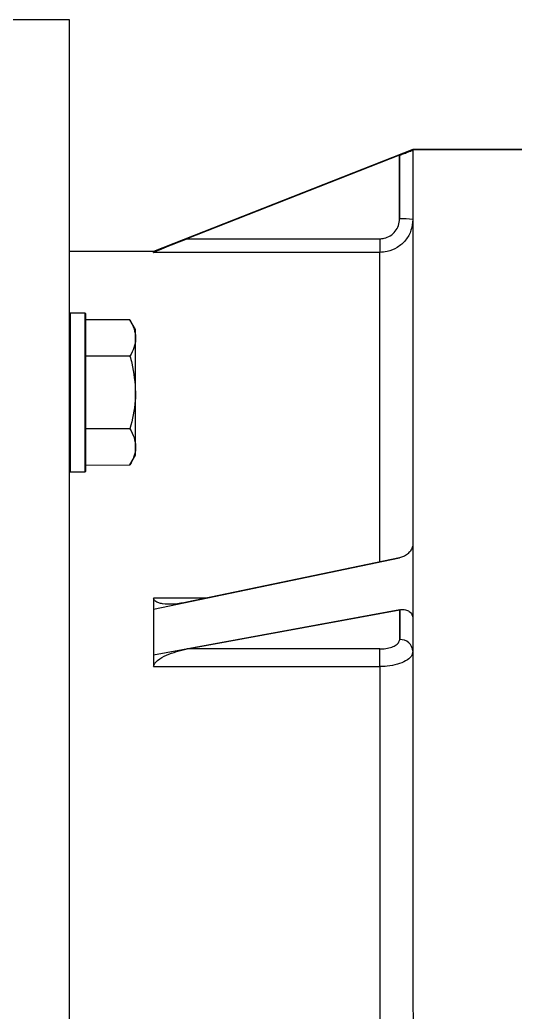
# Model space of a CAD drawing. Header units: millimetres. Extents: x 441156 to 441876, y 4514765 to 4515211.
# Drawn here: x 441241.8751 to 441241.9533, y 4514792.8756 to 4514793.0324 of the extents above; entities that cross this region are included whole.
import ezdxf

# ---------------------------------------------------------------- set-up
doc = ezdxf.new("R2010")
doc.units = ezdxf.units.MM
doc.layers.add('-LYNKA_PISCINA', color=7, linetype='Continuous', lineweight=18)
doc.layers.add('05 ESQUEMAS HIDRAULICOS nuevos_dwg _6_', color=7, linetype='Continuous', lineweight=18, true_color=0x767676)

# ---------------------------------------------------------------- blocks, each defined once
blk = doc.blocks.new('05 ESQUEMAS HIDRAULICOS nuevos_dwg_A$C47CE04E0-V10-01_ARQ_CUARTO DEPURADORA')
at = {"layer": '-LYNKA_PISCINA', "lineweight": 25}
for p, q in [((89.91889820627019, 72.39722392129762), (89.91889820627019, 77.07567742633682)), ((86.14404664567749, 75.50887024569374), (85.47890053323547, 75.50887024569374)), ((86.14404664567749, 74.41190487313133), (85.47890053323547, 74.41190487313133))]:
    blk.add_line(p, q, dxfattribs=at)
at = {"layer": '-LYNKA_PISCINA', "lineweight": 25, "flags": 128}
for points in [[(85.22890077165407, 80.59122345018253), (83.72889624170105, 80.59122345018253), (83.72889624170105, 50.5912222580896), (85.22890077165407, 50.5912222580896)], [(86.50095925859254, 77.0912230627523), (90.418897729433, 78.63122305440766), (95.37889824441713, 78.63122305440766), (90.418897729433, 78.63122305440766)]]:
    blk.add_lwpolyline(points, close=True, dxfattribs=at)
for points in [[(90.418897729433, 78.63122305440766), (90.418897729433, 78.61476621198517), (90.418897729433, 72.67016700076921), (90.418897729433, 71.53582243788107), (90.418897729433, 59.64662327039105), (90.418897729433, 58.5122787075029), (90.418897729433, 52.56767949628694), (90.418897729433, 52.55122265386444)], [(90.21890030435365, 78.54471436309677), (90.21890030435365, 77.58224687147008), (90.21890030435365, 78.54471436309677), (87.00542913011354, 77.28238707947597), (89.91889820627019, 77.28238707947597), (89.91889820627019, 77.07567742633682), (86.50095925859254, 77.07567742633682), (86.50095925859254, 77.0912230627523), (85.22890077165407, 77.0912230627523)], [(85.22890077165407, 73.7703875319944), (85.23889647058289, 73.76038736271722), (85.46889887384216, 73.76038736271722), (85.47890053323547, 73.7703875319944), (85.47890053323547, 74.96038755941255), (85.47890053323547, 76.15038758683067), (85.46889887384216, 76.16038775610787), (85.23889647058289, 76.16038775610787), (85.22890077165407, 76.15038758683067)], [(85.23889647058289, 76.16038775610787), (85.23889647058289, 74.96038755941255), (85.23889647058289, 73.76038736271722)], [(85.46889887384216, 73.76038736271722), (85.46889887384216, 74.96038755941255), (85.46889887384216, 76.16038775610787)], [(85.47890053323547, 73.86342218685016), (86.14404664567749, 73.86342218685016), (86.22889981797974, 74.0103878693567), (86.22889981797974, 74.13766390251976), (86.22889981797974, 74.96038755941255), (86.22889981797974, 75.78311196136339), (86.22889981797974, 75.91038799452645), (86.14404664567749, 76.05735293197498), (85.47890053323547, 76.05735293197498)], [(86.50095925859254, 71.68529449570043), (90.21890030435365, 72.45971194076401), (87.00542913011354, 71.79037226903301)], [(87.2970508151416, 71.85111424493653), (86.50095925859254, 71.85111424493653), (86.50095925859254, 70.81578603553635), (89.91889820627019, 70.81578603553635), (89.91889820627019, 60.36665967273576), (89.91889820627019, 60.09920804369313), (87.00542913011354, 60.09920804369313), (90.21890030435365, 59.50622005927426), (90.21890030435365, 59.95834662186962)], [(89.91889820627019, 70.81578603553635), (89.91889820627019, 71.08323766457897), (87.00542913011354, 71.08323766457897), (90.21890030435365, 71.67622564899784), (90.21890030435365, 71.22409908640249), (90.21890030435365, 71.67622564899784), (86.50095925859254, 70.99014564025265)]]:
    blk.add_lwpolyline(points, dxfattribs=at)
at = {"layer": '-LYNKA_PISCINA', "lineweight": 25}
for centre, radius, start, end in [((90.26883789326143, 76.14429848635156), 1.438815249102867, 84.01350604054257, 91.98898909086245), ((90.22991808083842, 71.03502848449894), 0.189391351182777, 3.778575133105407, 93.33504513079984)]:
    blk.add_arc(centre, radius, start, end, dxfattribs=at)
for points, knots in [([(90.21890030435365, 78.54471436309677), (90.2426906389074, 78.55397482704461), (90.29030186824112, 78.57250765060627), (90.35307723265615, 78.59576596566376), (90.3978721920289, 78.61110748457025), (90.4169485134414, 78.61611642036817), (90.41844013096996, 78.61508318726321), (90.418897729433, 78.61476621198517)], [0, 0, 0, 0, 0.2354922274805872, 0.4712869599866861, 0.6976752921635844, 0.9072528184987536, 0.9999999999999999, 0.9999999999999999, 0.9999999999999999, 0.9999999999999999]), ([(90.21890030435365, 78.54471436309677), (90.2426906389074, 78.55397482704461), (90.29030186824112, 78.57250765060627), (90.35307723265615, 78.59576596566376), (90.3978721920289, 78.61110748457025), (90.4169485134414, 78.61611642036817), (90.41844013096996, 78.61508318726321), (90.418897729433, 78.61476621198517)], [0, 0, 0, 0, 0.2354922274805872, 0.4712869599866861, 0.6976752921635844, 0.9072528184987536, 0.9999999999999999, 0.9999999999999999, 0.9999999999999999, 0.9999999999999999]), ([(89.91889820627019, 77.28238707947597), (89.94100028680893, 77.28383922004923), (89.99672457813611, 77.28750039141333), (90.08107419086755, 77.32341988555062), (90.1572136548547, 77.39123321596759), (90.20894841903636, 77.4811021372378), (90.21558301127543, 77.54853198066571), (90.21890030435365, 77.58224687147008)], [0, 0, 0, 0, 0.1411278588881508, 0.3558149156717099, 0.5705373459123877, 0.7852688698206088, 1, 1, 1, 1]), ([(90.418897729433, 77.57526716756684), (90.41336852326775, 77.51909492030856), (90.40231007673162, 77.40675007829137), (90.31609012728143, 77.25701959751954), (90.18918971300722, 77.14403833050768), (90.04860761761661, 77.08419815071056), (89.95573424057913, 77.07809721756176), (89.91889820627019, 77.07567742633682)], [0, 0, 0, 0, 0.2147233334136742, 0.429447995178808, 0.6441688397524774, 0.8588679636169196, 1, 1, 1, 1]), ([(86.50095925859256, 77.07567742633682), (86.5019476983463, 77.07653218849698), (86.5041705242141, 77.07845439714266), (86.52496424001906, 77.08825457392606), (86.5845759513084, 77.11402696508112), (86.7476117910373, 77.18061645304923), (86.90062185577797, 77.24101553324319), (87.00542913011354, 77.28238707947597)], [0, 0, 0, 0, 0.04453904795655657, 0.1001604271278103, 0.1944961332606702, 0.4482541728035575, 1, 1, 1, 1]), ([(86.14404664567749, 76.05735293197498), (86.1677610522981, 76.01281484157634), (86.2156248197456, 75.92292177212276), (86.22444809188458, 75.82999671207587), (86.22889981797974, 75.78311196136339)], [0, 0, 0, 0, 0.4954563312757466, 1, 1, 1, 1]), ([(86.22889981797974, 75.78311196136339), (86.22879748306339, 75.77661131882424), (86.22802256349827, 75.72738593935905), (86.20950332533151, 75.63456823913015), (86.16599848967198, 75.55102488532599), (86.14404664567749, 75.50887024569374)], [0, 0, 0, 0, 0.07009476879643543, 0.5307846988594124, 1, 1, 1, 1]), ([(86.14404664567749, 75.50887024569374), (86.15403521576684, 75.47329033808849), (86.20415899892788, 75.29474630648593), (86.21789838781035, 75.10906591964576), (86.22889981797974, 74.96038755941255)], [0, 0, 0, 0, 0.1992780564318062, 1, 1, 1, 1]), ([(86.22889981797974, 74.96038755941255), (86.22803689207592, 74.91906851697213), (86.22416128261598, 74.73349467912098), (86.17908581267363, 74.55255631145683), (86.14404664567749, 74.41190487313133)], [0, 0, 0, 0, 0.2226555365716513, 1, 1, 1, 1]), ([(86.14404664567749, 74.41190487313133), (86.16776104976944, 74.36736688738904), (86.21562459173205, 74.27747444306532), (86.22444802879953, 74.18454875706512), (86.22889981797974, 74.13766390251976)], [0, 0, 0, 0, 0.495458612538302, 1, 1, 1, 1]), ([(86.22889981797974, 74.13766390251976), (86.22879747346389, 74.1311632210588), (86.2280224299648, 74.08193429203295), (86.20950389710559, 73.9891229275828), (86.16599853942861, 73.9055774751459), (86.14404664567749, 73.86342218685016)], [0, 0, 0, 0, 0.07009044962561385, 0.5307870860521466, 1, 1, 1, 1]), ([(90.41889772943301, 72.67016700076921), (90.41692619358017, 72.65193992220377), (90.41298511599939, 72.61550420099036), (90.38243692513672, 72.56107126234824), (90.33686840327914, 72.51343253273255), (90.28001930068957, 72.47691592215492), (90.23865654344083, 72.46527299362786), (90.21890030435365, 72.45971194076401)], [0, 0, 0, 0, 0.1949933381847879, 0.3897894488720958, 0.5901312232347725, 0.8042329359370389, 1, 1, 1, 1]), ([(90.41889772943301, 72.67016700076921), (90.41692619358017, 72.65193992220377), (90.41298511599939, 72.61550420099036), (90.38243692513672, 72.56107126234824), (90.33686840327914, 72.51343253273255), (90.28001930068957, 72.47691592215492), (90.23865654344083, 72.46527299362786), (90.21890030435365, 72.45971194076401)], [0, 0, 0, 0, 0.1949933381847879, 0.3897894488720958, 0.5901312232347725, 0.8042329359370389, 1, 1, 1, 1]), ([(87.00542913011354, 71.79037226903301), (86.94211345156897, 71.77892829588943), (86.8158333279298, 71.75610383318582), (86.67173761928993, 71.75800337000007), (86.57348198672146, 71.77826881156996), (86.528484642069, 71.79855083767735), (86.50433324800309, 71.8271237933805), (86.50206796215487, 71.84323090688618), (86.50095925859254, 71.85111424493653)], [0, 0, 0, 0, 0.3335627611059906, 0.6652751369349162, 0.7714178722003225, 0.9034415997913297, 0.9527412214374421, 0.9999999999999999, 0.9999999999999999, 0.9999999999999999, 0.9999999999999999]), ([(90.21890030435365, 71.67622564899784), (90.24269046874323, 71.67844329879125), (90.29030084131304, 71.68288139897265), (90.35307865868226, 71.66029004180078), (90.39787117615165, 71.61897806218815), (90.41694874463168, 71.57347278396787), (90.41844017419231, 71.54466145661218), (90.418897729433, 71.53582243788107)], [0, 0, 0, 0, 0.2354933524790827, 0.4712841015152078, 0.6976769228025738, 0.9072503911670544, 1, 1, 1, 1]), ([(90.21890030435365, 71.67622564899784), (90.24269046874323, 71.67844329879125), (90.29030084131304, 71.68288139897265), (90.35307865868226, 71.66029004180078), (90.39787117615165, 71.61897806218815), (90.41694874463168, 71.57347278396787), (90.41844017419231, 71.54466145661218), (90.418897729433, 71.53582243788107)], [0, 0, 0, 0, 0.2354933524790827, 0.4712841015152078, 0.6976769228025738, 0.9072503911670544, 1, 1, 1, 1]), ([(89.91889820627019, 71.08323766457897), (89.94100023438732, 71.08391977911006), (89.99672412421506, 71.08563953418314), (90.08107509407634, 71.102513932219), (90.15721278794886, 71.13436815417532), (90.20894868585128, 71.17658562149384), (90.21558309219368, 71.20826123615548), (90.21890030435365, 71.22409908640249)], [0, 0, 0, 0, 0.1411284503684393, 0.3558146871505042, 0.5705393444776964, 0.785269090377439, 1, 1, 1, 1]), ([(86.50095925859254, 70.81578603553635), (86.50194770891032, 70.82406730382617), (86.5041705636692, 70.84269045189569), (86.52496393610514, 70.87678802478636), (86.58457592763511, 70.93421189465292), (86.74761172429376, 71.02229194398342), (86.90062183435137, 71.05846216059939), (87.00542913011354, 71.08323766457897)], [0, 0, 0, 0, 0.0445397258667707, 0.1001621829847858, 0.1944980054420041, 0.4482555058038709, 1, 1, 1, 1]), ([(90.41889772943301, 71.04750952291351), (90.41336848370834, 71.02144865243055), (90.40230992656998, 70.96932660185476), (90.3160900484763, 70.89987863101403), (90.18919030919898, 70.84748394928145), (90.04860736031952, 70.81973661751313), (89.95573421059306, 70.8169079583169), (89.91889820627019, 70.81578603553635)], [0, 0, 0, 0, 0.2147227836276781, 0.4294481182172987, 0.6441696095742883, 0.858868038410113, 1, 1, 1, 1])]:
    blk.add_open_spline(points, degree=3, knots=knots, dxfattribs=at)

msp = doc.modelspace()

# ---------------------------------------------------------------- block references
at = {"layer": '05 ESQUEMAS HIDRAULICOS nuevos_dwg _6_', "color": 7, "lineweight": 25, "xscale": 0.01045519160391327, "yscale": 0.01045519160391327, "zscale": 0.01045519160391327, "rotation": 0.007079741070275432}
msp.add_blockref('05 ESQUEMAS HIDRAULICOS nuevos_dwg_A$C47CE04E0-V10-01_ARQ_CUARTO DEPURADORA', (441240.9919382658, 4514792.189734297, -5.307373365237567e-07), dxfattribs=at)

doc.saveas('drawing.dxf')
